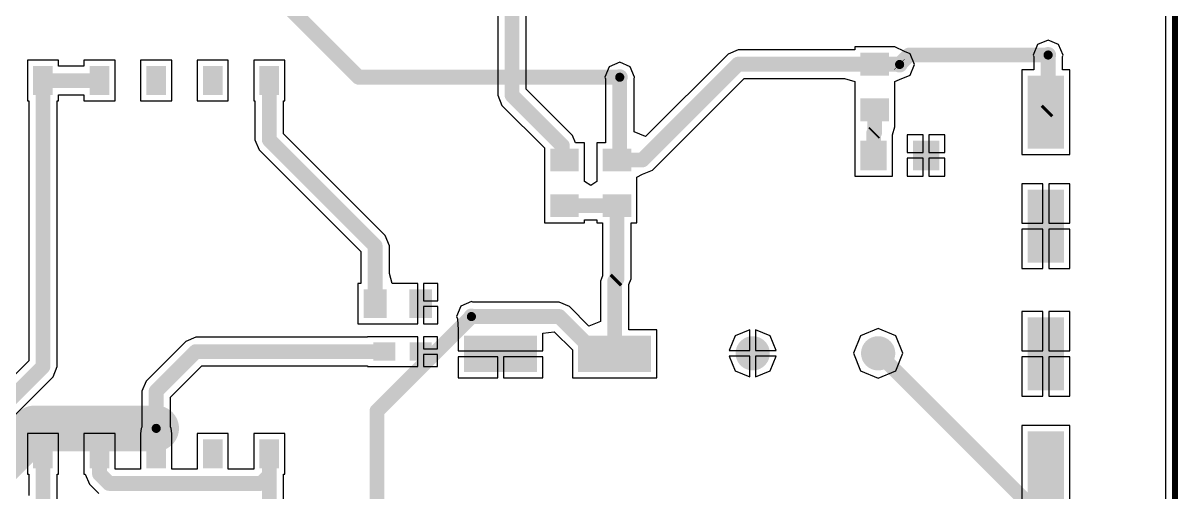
# Model space of a CAD drawing. Header units: millimetres. Extents: x -963 to 6509, y -1367 to 453.
# Drawn here: x -104.7 to -54.1, y 177.3 to 197.9 of the extents above; entities that cross this region are included whole.
import ezdxf

# ---------------------------------------------------------------- set-up
doc = ezdxf.new("R2010")
doc.units = ezdxf.units.MM
doc.header["$LTSCALE"] = 0.5
doc.layers.get('0').update_dxf_attribs({"lineweight": 60})
for name, color, linetype in [('BottomLayer', 5, 'Continuous'), ('MultiLayer', 9, 'Continuous'), ('TopLayer', 1, 'Continuous'), ('TopPaste', 8, 'Continuous'), ('ViaHoleLayer', 16, 'Continuous')]:
    doc.layers.add(name, color=color, linetype=linetype)

# ---------------------------------------------------------------- blocks, each defined once
blk = doc.blocks.new('C0603_5')
at = {"layer": 'TopLayer'}
for points in [[(-1.28248664, -0.40000174), (-0.31748984, -0.40000174), (-1.28248664, 0.39999666), (-0.31748984, 0.39999666)], [(0.31751016, -0.40000174), (1.28250696, -0.40000174), (0.31751016, 0.39999666), (1.28250696, 0.39999666)]]:
    blk.add_solid(points, dxfattribs=at)
at = {"layer": 'TopPaste'}
for points in [[(-1.28248664, -0.40000174), (-0.31748984, -0.40000174), (-1.28248664, 0.39999666), (-0.31748984, 0.39999666)], [(0.31751016, -0.40000174), (1.28250696, -0.40000174), (0.31751016, 0.39999666), (1.28250696, 0.39999666)]]:
    blk.add_solid(points, dxfattribs=at)
blk = doc.blocks.new('C0805_7')
at = {"layer": 'TopLayer'}
for points in [[(-1.49998938, -0.6249695399999999), (-0.49999138, -0.6249695399999999), (-1.49998938, 0.6250304999999999), (-0.49999138, 0.6250304999999999)], [(0.50000662, -0.6249695399999999), (1.50000462, -0.6249695399999999), (0.50000662, 0.6250304999999999), (1.50000462, 0.6250304999999999)]]:
    blk.add_solid(points, dxfattribs=at)
at = {"layer": 'TopPaste'}
for points in [[(-1.49998938, -0.6249695399999999), (-0.49999138, -0.6249695399999999), (-1.49998938, 0.6250304999999999), (-0.49999138, 0.6250304999999999)], [(0.50000662, -0.6249695399999999), (1.50000462, -0.6249695399999999), (0.50000662, 0.6250304999999999), (1.50000462, 0.6250304999999999)]]:
    blk.add_solid(points, dxfattribs=at)
blk = doc.blocks.new('C_P______220___63B___12')
at = {"layer": 'TopLayer'}
for points in [[(-0.8999778799999999, -0.80001364), (-0.8999778799999999, 0.7999831599999999), (-4.09997656, -0.80001364), (-4.09997656, 0.7999831599999999)], [(4.10001212, -0.80001364), (4.10001212, 0.7999831599999999), (0.9000134399999999, -0.80001364), (0.9000134399999999, 0.7999831599999999)]]:
    blk.add_solid(points, dxfattribs=at)
at = {"layer": 'TopPaste'}
for points in [[(-0.8999778799999999, -0.80001364), (-0.8999778799999999, 0.7999831599999999), (-4.09997656, -0.80001364), (-4.09997656, 0.7999831599999999)], [(4.10001212, -0.80001364), (4.10001212, 0.7999831599999999), (0.9000134399999999, -0.80001364), (0.9000134399999999, 0.7999831599999999)]]:
    blk.add_solid(points, dxfattribs=at)
blk = doc.blocks.new('C_P______100___63B______________17')
at = {"layer": 'BottomLayer', "const_width": 0.7499985}
for points in [[(-3.1249874, 0.07502906, 1), (-2.37498636, 0.07502906, 1)], [(2.3749762, 0.07502906, 1), (3.12497724, 0.07502906, 1)]]:
    blk.add_lwpolyline(points, format="xyb", close=True, dxfattribs=at)
at = {"layer": 'MultiLayer', "const_width": 0.7499985}
for points in [[(-3.1249874, 0.07502906, 1), (-2.37498636, 0.07502906, 1)], [(2.3749762, 0.07502906, 1), (3.12497724, 0.07502906, 1)]]:
    blk.add_lwpolyline(points, format="xyb", close=True, dxfattribs=at)
at = {"layer": 'TopLayer', "const_width": 0.7499985}
for points in [[(-3.1249874, 0.07502906, 1), (-2.37498636, 0.07502906, 1)], [(2.3749762, 0.07502906, 1), (3.12497724, 0.07502906, 1)]]:
    blk.add_lwpolyline(points, format="xyb", close=True, dxfattribs=at)
blk = doc.blocks.new('C_P______220___63B___21')
at = {"layer": 'TopLayer'}
for points in [[(-0.89999566, -0.7999755399999999), (-0.89999566, 0.80002126), (-4.099994339999999, -0.7999755399999999), (-4.099994339999999, 0.80002126)], [(4.099994339999999, -0.7999755399999999), (4.099994339999999, 0.80002126), (0.89999566, -0.7999755399999999), (0.89999566, 0.80002126)]]:
    blk.add_solid(points, dxfattribs=at)
at = {"layer": 'TopPaste'}
for points in [[(-0.89999566, -0.7999755399999999), (-0.89999566, 0.80002126), (-4.099994339999999, -0.7999755399999999), (-4.099994339999999, 0.80002126)], [(4.099994339999999, -0.7999755399999999), (4.099994339999999, 0.80002126), (0.89999566, -0.7999755399999999), (0.89999566, 0.80002126)]]:
    blk.add_solid(points, dxfattribs=at)
blk = doc.blocks.new('HL_SMD_25')
at = {"layer": 'TopLayer'}
for points in [[(-1.72501306, -0.6500114), (-0.57501282, -0.6500114), (-1.72501306, 0.649986), (-0.57501282, 0.649986)], [(0.57500774, -0.6500114), (1.72500798, -0.6500114), (0.57500774, 0.649986), (1.72500798, 0.649986)]]:
    blk.add_solid(points, dxfattribs=at)
at = {"layer": 'TopPaste'}
for points in [[(-1.72501306, -0.6500114), (-0.57501282, -0.6500114), (-1.72501306, 0.649986), (-0.57501282, 0.649986)], [(0.57500774, -0.6500114), (1.72500798, -0.6500114), (0.57500774, 0.649986), (1.72500798, 0.649986)]]:
    blk.add_solid(points, dxfattribs=at)
blk = doc.blocks.new('R0805_31')
at = {"layer": 'TopLayer'}
for points in [[(-1.49998684, -0.62500002), (-0.49998884, -0.62500002), (-1.49998684, 0.62500002), (-0.49998884, 0.62500002)], [(0.50000916, -0.62500002), (1.50000716, -0.62500002), (0.50000916, 0.62500002), (1.50000716, 0.62500002)]]:
    blk.add_solid(points, dxfattribs=at)
at = {"layer": 'TopPaste'}
for points in [[(-1.49998684, -0.62500002), (-0.49998884, -0.62500002), (-1.49998684, 0.62500002), (-0.49998884, 0.62500002)], [(0.50000916, -0.62500002), (1.50000716, -0.62500002), (0.50000916, 0.62500002), (1.50000716, 0.62500002)]]:
    blk.add_solid(points, dxfattribs=at)
blk = doc.blocks.new('R0805_33')
at = {"layer": 'TopLayer'}
for points in [[(-1.50000716, -0.62502034), (-0.50000916, -0.62502034), (-1.50000716, 0.6249796999999999), (-0.50000916, 0.6249796999999999)], [(0.49998884, -0.62502034), (1.49998684, -0.62502034), (0.49998884, 0.6249796999999999), (1.49998684, 0.6249796999999999)]]:
    blk.add_solid(points, dxfattribs=at)
at = {"layer": 'TopPaste'}
for points in [[(-1.50000716, -0.62502034), (-0.50000916, -0.62502034), (-1.50000716, 0.6249796999999999), (-0.50000916, 0.6249796999999999)], [(0.49998884, -0.62502034), (1.49998684, -0.62502034), (0.49998884, 0.6249796999999999), (1.49998684, 0.6249796999999999)]]:
    blk.add_solid(points, dxfattribs=at)
blk = doc.blocks.new('R0805_37')
at = {"layer": 'TopLayer'}
for points in [[(-1.50001732, -0.6250254199999999), (-0.5000193199999999, -0.6250254199999999), (-1.50001732, 0.6249746199999999), (-0.5000193199999999, 0.6249746199999999)], [(0.49997868, -0.6250254199999999), (1.49997668, -0.6250254199999999), (0.49997868, 0.6249746199999999), (1.49997668, 0.6249746199999999)]]:
    blk.add_solid(points, dxfattribs=at)
at = {"layer": 'TopPaste'}
for points in [[(-1.50001732, -0.6250254199999999), (-0.5000193199999999, -0.6250254199999999), (-1.50001732, 0.6249746199999999), (-0.5000193199999999, 0.6249746199999999)], [(0.49997868, -0.6250254199999999), (1.49997668, -0.6250254199999999), (0.49997868, 0.6249746199999999), (1.49997668, 0.6249746199999999)]]:
    blk.add_solid(points, dxfattribs=at)
blk = doc.blocks.new('C_P______220___63B___67')
at = {"layer": 'TopLayer'}
for points in [[(-0.8999575599999999, -0.80001364), (-0.8999575599999999, 0.7999831599999999), (-4.09995624, -0.80001364), (-4.09995624, 0.7999831599999999)], [(4.10003244, -0.80001364), (4.10003244, 0.7999831599999999), (0.9000337599999999, -0.80001364), (0.9000337599999999, 0.7999831599999999)]]:
    blk.add_solid(points, dxfattribs=at)
at = {"layer": 'TopPaste'}
for points in [[(-0.8999575599999999, -0.80001364), (-0.8999575599999999, 0.7999831599999999), (-4.09995624, -0.80001364), (-4.09995624, 0.7999831599999999)], [(4.10003244, -0.80001364), (4.10003244, 0.7999831599999999), (0.9000337599999999, -0.80001364), (0.9000337599999999, 0.7999831599999999)]]:
    blk.add_solid(points, dxfattribs=at)
blk = doc.blocks.new('T_________SMD_68')
at = {"layer": 'TopLayer'}
for points in [[(-7.544988719999999, 4.53002142), (-7.544988719999999, 5.3900197), (-8.814988719999999, 4.53002142), (-8.814988719999999, 5.3900197)], [(8.81499888, 4.53002142), (8.81499888, 5.3900197), (7.54499888, 4.53002142), (7.54499888, 5.3900197)], [(-7.544988719999999, 2.05001622), (-7.544988719999999, 2.9100145), (-8.814988719999999, 2.05001622), (-8.814988719999999, 2.9100145)], [(8.81499888, 2.05001622), (8.81499888, 2.9100145), (7.54499888, 2.05001622), (7.54499888, 2.9100145)], [(-7.544988719999999, -0.42998898), (-7.544988719999999, 0.4300093), (-8.814988719999999, -0.42998898), (-8.814988719999999, 0.4300093)], [(8.81499888, -0.42998898), (8.81499888, 0.4300093), (7.54499888, -0.42998898), (7.54499888, 0.4300093)], [(-7.544988719999999, -2.90999418), (-7.544988719999999, -2.0499959), (-8.814988719999999, -2.90999418), (-8.814988719999999, -2.0499959)], [(8.81499888, -2.90999418), (8.81499888, -2.0499959), (7.54499888, -2.90999418), (7.54499888, -2.0499959)], [(-7.544988719999999, -5.38999938), (-7.544988719999999, -4.5300011), (-8.814988719999999, -5.38999938), (-8.814988719999999, -4.5300011)], [(8.81499888, -5.38999938), (8.81499888, -4.5300011), (7.54499888, -5.38999938), (7.54499888, -4.5300011)]]:
    blk.add_solid(points, dxfattribs=at)
at = {"layer": 'TopPaste'}
for points in [[(-7.544988719999999, 4.53002142), (-7.544988719999999, 5.3900197), (-8.814988719999999, 4.53002142), (-8.814988719999999, 5.3900197)], [(8.81499888, 4.53002142), (8.81499888, 5.3900197), (7.54499888, 4.53002142), (7.54499888, 5.3900197)], [(-7.544988719999999, 2.05001622), (-7.544988719999999, 2.9100145), (-8.814988719999999, 2.05001622), (-8.814988719999999, 2.9100145)], [(8.81499888, 2.05001622), (8.81499888, 2.9100145), (7.54499888, 2.05001622), (7.54499888, 2.9100145)], [(-7.544988719999999, -0.42998898), (-7.544988719999999, 0.4300093), (-8.814988719999999, -0.42998898), (-8.814988719999999, 0.4300093)], [(8.81499888, -0.42998898), (8.81499888, 0.4300093), (7.54499888, -0.42998898), (7.54499888, 0.4300093)], [(-7.544988719999999, -2.90999418), (-7.544988719999999, -2.0499959), (-8.814988719999999, -2.90999418), (-8.814988719999999, -2.0499959)], [(8.81499888, -2.90999418), (8.81499888, -2.0499959), (7.54499888, -2.90999418), (7.54499888, -2.0499959)], [(-7.544988719999999, -5.38999938), (-7.544988719999999, -4.5300011), (-8.814988719999999, -5.38999938), (-8.814988719999999, -4.5300011)], [(8.81499888, -5.38999938), (8.81499888, -4.5300011), (7.54499888, -5.38999938), (7.54499888, -4.5300011)]]:
    blk.add_solid(points, dxfattribs=at)

msp = doc.modelspace()

# ---------------------------------------------------------------- linework, layer by layer
at = {"layer": 'BottomLayer'}
for points, const_width in [([(-94.16335740068172, 199.6935152362384), (-89.9901882006817, 195.5203460362384)], 0.6500012399999999), ([(-66.27258260068172, 196.0791460362384), (-65.85818414068171, 196.4935444962384)], 0.6500012399999999), ([(-65.85818414068171, 196.4935444962384), (-59.76338302068172, 196.4935444962384)], 0.6500012399999999), ([(-89.9901882006817, 195.5203460362384), (-78.5407826006817, 195.5203460362384)], 0.6500012399999999), ([(-89.18338260068171, 180.8899460362384), (-85.04318260068172, 185.0301460362384)], 0.6500012399999999), ([(-67.2133986006817, 183.4185160362384), (-60.2633998006817, 176.4685172362384)], 0.6500012399999999), ([(-115.2633914006817, 169.0593372362384), (-104.1947826006817, 180.1279460362384)], 2.00000108), ([(-104.1947826006817, 180.1279460362384), (-98.86078260068172, 180.1279460362384)], 2.00000108), ([(-89.18338260068171, 161.9923460362384), (-89.18338260068171, 180.8899460362384)], 0.6500012399999999)]:
    msp.add_lwpolyline(points, dxfattribs=dict(at, const_width=const_width))
for points, const_width in [([(-66.44758352068172, 196.0791460362384, 1), (-66.09758168068171, 196.0791460362384, 1)], 0.3499993), ([(-66.02068318068171, 196.4935444962384, 1), (-65.69568510068171, 196.4935444962384, 1)], 0.32500062), ([(-66.02068318068171, 196.4935444962384, 1), (-65.69568510068171, 196.4935444962384, 1)], 0.32500062), ([(-59.93838394068172, 196.4935444962384, 1), (-59.58838210068171, 196.4935444962384, 1)], 0.3499993), ([(-59.92588206068172, 196.4935444962384, 1), (-59.60088398068172, 196.4935444962384, 1)], 0.32500062), ([(-66.43508164068172, 196.0791460362384, 1), (-66.11008356068172, 196.0791460362384, 1)], 0.32500062), ([(-90.1526872406817, 195.5203460362384, 1), (-89.8276891606817, 195.5203460362384, 1)], 0.32500062), ([(-90.1526872406817, 195.5203460362384, 1), (-89.8276891606817, 195.5203460362384, 1)], 0.32500062), ([(-78.7157835206817, 195.5203460362384, 1), (-78.36578168068172, 195.5203460362384, 1)], 0.3499993), ([(-78.7032816406817, 195.5203460362384, 1), (-78.3782835606817, 195.5203460362384, 1)], 0.32500062), ([(-85.21818352068172, 185.0301460362384, 1), (-84.86818168068172, 185.0301460362384, 1)], 0.3499993), ([(-85.20568164068172, 185.0301460362384, 1), (-84.88068356068172, 185.0301460362384, 1)], 0.32500062), ([(-67.3758976406817, 183.4185160362384, 1), (-67.0508995606817, 183.4185160362384, 1)], 0.32500062), ([(-104.6947816006817, 180.1279460362384, 1), (-103.6947836006817, 180.1279460362384, 1)], 1.00000054), ([(-104.6947816006817, 180.1279460362384, 1), (-103.6947836006817, 180.1279460362384, 1)], 1.00000054), ([(-99.36078160068172, 180.1279460362384, 1), (-98.36078360068171, 180.1279460362384, 1)], 1.00000054), ([(-89.34588164068171, 180.8899460362384, 1), (-89.02088356068171, 180.8899460362384, 1)], 0.32500062), ([(-89.34588164068171, 180.8899460362384, 1), (-89.02088356068171, 180.8899460362384, 1)], 0.32500062), ([(-99.03578352068172, 180.1279460362384, 1), (-98.68578168068171, 180.1279460362384, 1)], 0.3499993)]:
    msp.add_lwpolyline(points, format="xyb", close=True, dxfattribs=dict(at, const_width=const_width))
at = {"layer": 'MultiLayer', "const_width": 0.254}
msp.add_lwpolyline([(-54.2009836806817, 137.3935483962384), (-54.2009836806817, 267.3935474762384)], dxfattribs=at)
at = {"layer": 'MultiLayer', "const_width": 0.3499993}
for points in [[(-66.44758352068172, 196.0791460362384, 1), (-66.09758168068171, 196.0791460362384, 1)], [(-59.93838394068172, 196.4935444962384, 1), (-59.58838210068171, 196.4935444962384, 1)], [(-78.7157835206817, 195.5203460362384, 1), (-78.36578168068172, 195.5203460362384, 1)], [(-85.21818352068172, 185.0301460362384, 1), (-84.86818168068172, 185.0301460362384, 1)], [(-99.03578352068172, 180.1279460362384, 1), (-98.68578168068171, 180.1279460362384, 1)]]:
    msp.add_lwpolyline(points, format="xyb", close=True, dxfattribs=at)
at = {"layer": 'TopLayer'}
for p, q in [((-54.61337554068172, 266.9811556162384), (-54.61337554068172, 137.8059402562384)), ((-82.63669770068171, 194.9907585762384), (-82.63669770068171, 227.6145084162384)), ((-83.89011150068171, 227.1638971762384), (-83.89011150068171, 194.7311680362384)), ((-60.22566302068171, 196.9558244962384), (-60.4171460006817, 196.4935444962384)), ((-59.76338302068172, 197.1473074762384), (-60.22566302068171, 196.9558244962384)), ((-59.30110302068172, 196.9558244962384), (-59.76338302068172, 197.1473074762384)), ((-59.1096200406817, 196.4935444962384), (-59.30110302068172, 196.9558244962384)), ((-73.7933397206817, 196.5366711562384), (-77.4140767006817, 192.9159341762384)), ((-73.35019100068172, 196.7202293362384), (-73.7933397206817, 196.5366711562384)), ((-68.24236022068172, 196.7202293362384), (-73.35019100068172, 196.7202293362384)), ((-66.4843678006817, 196.8475214362384), (-68.24236022068172, 196.8475214362384)), ((-68.24236022068172, 196.8475214362384), (-68.24236022068172, 196.7202293362384)), ((-66.4843652606817, 196.8475265162384), (-66.4843678006817, 196.8475214362384)), ((-66.4843601806817, 196.8475239762384), (-66.4843652606817, 196.8475265162384)), ((-66.0649172806817, 196.6468919162384), (-66.4843601806817, 196.8475239762384)), ((-65.8103026006817, 196.5414260362384), (-66.0649172806817, 196.6468919162384)), ((-65.6188196206817, 196.0791460362384), (-65.8103026006817, 196.5414260362384)), ((-60.4171460006817, 196.4935444962384), (-60.3900899206817, 196.4282258562384)), ((-60.3900899206817, 196.4282258562384), (-60.3900899206817, 195.8475005762384)), ((-59.1366761206817, 196.4282258562384), (-59.1096200406817, 196.4935444962384)), ((-59.1366761206817, 195.8475005762384), (-59.1366761206817, 196.4282258562384)), ((-103.1393846606817, 196.2625340362384), (-104.5073829406817, 196.2625340362384)), ((-104.5073829406817, 196.2625340362384), (-104.5073829406817, 194.4845340362384)), ((-103.1393846606817, 196.0002409362384), (-103.1393846606817, 196.2625340362384)), ((-102.0273777406817, 196.0002409362384), (-103.1393846606817, 196.0002409362384)), ((-100.6593794606817, 196.2625340362384), (-102.0273777406817, 196.2625340362384)), ((-102.0273777406817, 196.2625340362384), (-102.0273777406817, 196.0002409362384)), ((-100.6593794606817, 194.4845340362384), (-100.6593794606817, 196.2625340362384)), ((-98.1793742606817, 196.2625340362384), (-99.54737254068169, 196.2625340362384)), ((-99.54737254068169, 196.2625340362384), (-99.54737254068169, 194.4845340362384)), ((-98.1793742606817, 194.4845340362384), (-98.1793742606817, 196.2625340362384)), ((-95.6993690606817, 196.2625340362384), (-97.0673673406817, 196.2625340362384)), ((-97.0673673406817, 196.2625340362384), (-97.0673673406817, 194.4845340362384)), ((-95.6993690606817, 194.4845340362384), (-95.6993690606817, 196.2625340362384)), ((-93.21936386068171, 196.2625340362384), (-94.5873621406817, 196.2625340362384)), ((-94.5873621406817, 196.2625340362384), (-94.5873621406817, 194.4845340362384)), ((-93.21936386068171, 194.4845340362384), (-93.21936386068171, 196.2625340362384)), ((-79.00306260068172, 195.9826260362384), (-79.1945455806817, 195.5203460362384)), ((-78.5407826006817, 196.1741090162384), (-79.00306260068172, 195.9826260362384)), ((-78.0785026006817, 195.9826260362384), (-78.5407826006817, 196.1741090162384)), ((-77.88701962068171, 195.5203460362384), (-78.0785026006817, 195.9826260362384)), ((-65.8103026006817, 195.6168660362384), (-65.6188196206817, 196.0791460362384)), ((-79.1945455806817, 195.5203460362384), (-79.16748950068171, 195.4550273962384)), ((-79.16748950068171, 195.4550273962384), (-79.16748950068171, 192.6475298362384)), ((-77.9140757006817, 195.4550273962384), (-77.88701962068171, 195.5203460362384)), ((-77.9140757006817, 193.1230432362384), (-77.9140757006817, 195.4550273962384)), ((-77.10703388068171, 191.4503821162384), (-73.09060046068171, 195.4668155362384)), ((-73.09060046068171, 195.4668155362384), (-68.69297146068172, 195.4668155362384)), ((-68.69297146068172, 195.4668155362384), (-68.24236276068171, 195.3395208962384)), ((-66.48435764068171, 195.3395234362384), (-66.27258006068172, 195.4253830562384)), ((-66.27258006068172, 195.4253830562384), (-65.8103026006817, 195.6168660362384)), ((-60.3900899206817, 195.8475005762384), (-60.91739900068171, 195.8475005762384)), ((-60.91739900068171, 195.8475005762384), (-60.91739900068171, 192.1395018962384)), ((-58.80940220068172, 195.8475005762384), (-59.1366761206817, 195.8475005762384)), ((-58.80940220068172, 192.1395018962384), (-58.80940220068172, 195.8475005762384)), ((-80.61223388068171, 192.9662947562384), (-82.63669770068171, 194.9907585762384)), ((-68.24236276068171, 195.3395208962384), (-68.24236276068171, 194.8475254362384)), ((-66.48435764068171, 194.8475254362384), (-66.48435764068171, 195.3395234362384)), ((-104.5073829406817, 194.4845340362384), (-104.4500907006817, 194.4845340362384)), ((-104.4500907006817, 194.4845340362384), (-104.4500907006817, 183.0957353762384)), ((-103.1966769006817, 182.8361448362384), (-103.1966769006817, 194.4845340362384)), ((-103.1966769006817, 194.4845340362384), (-103.1393846606817, 194.4845340362384)), ((-103.1393846606817, 194.4845340362384), (-103.1393846606817, 194.7468271362384)), ((-103.1393846606817, 194.7468271362384), (-102.0273777406817, 194.7468271362384)), ((-102.0273777406817, 194.7468271362384), (-102.0273777406817, 194.4845340362384)), ((-102.0273777406817, 194.4845340362384), (-100.6593794606817, 194.4845340362384)), ((-99.54737254068169, 194.4845340362384), (-98.1793742606817, 194.4845340362384)), ((-97.0673673406817, 194.4845340362384), (-95.6993690606817, 194.4845340362384)), ((-94.5873621406817, 194.4845340362384), (-94.5300699006817, 194.4845340362384)), ((-94.5300699006817, 194.4845340362384), (-94.5300699006817, 192.7771460362384)), ((-93.27665610068172, 193.0367365762384), (-93.27665610068172, 194.4845340362384)), ((-93.27665610068172, 194.4845340362384), (-93.21936386068171, 194.4845340362384)), ((-83.89011150068171, 194.7311680362384), (-83.7065533206817, 194.2880193162384)), ((-68.24236276068171, 194.8475254362384), (-68.24236022068172, 194.8395218962384)), ((-68.24236022068172, 194.8395218962384), (-68.24236022068172, 193.3395325162384)), ((-66.4843601806817, 194.8395218962384), (-66.48435764068171, 194.8475254362384)), ((-66.4843601806817, 193.4560880362384), (-66.4843601806817, 194.8395218962384)), ((-83.7065533206817, 194.2880193162384), (-81.8423838206817, 192.4238498162384)), ((-66.48435510068171, 193.3395299762384), (-66.4843601806817, 193.4560880362384)), ((-88.82024388068172, 188.5803243562384), (-93.27665610068172, 193.0367365762384)), ((-80.48019706068172, 192.6475298362384), (-80.61223388068171, 192.9662947562384)), ((-77.4140767006817, 192.9159341762384), (-77.9140757006817, 193.1230432362384)), ((-68.24236530068171, 193.3395325162384), (-68.2424034006817, 192.9975240562384)), ((-68.2424034006817, 192.9975240562384), (-68.2424008606817, 192.9975240562384)), ((-68.2424008606817, 192.9975240562384), (-68.2423983206817, 192.8395436762384)), ((-68.24236022068172, 193.3395325162384), (-68.24236530068171, 193.3395325162384)), ((-66.5843980806817, 192.9975215162384), (-66.5843955406817, 192.9975240562384)), ((-66.5843980806817, 191.1895317362384), (-66.5843980806817, 192.9975215162384)), ((-66.5843955406817, 192.9975240562384), (-66.48435256068171, 193.3395299762384)), ((-66.48435256068171, 193.3395299762384), (-66.48435510068171, 193.3395299762384)), ((-65.2403774006817, 192.9975291362384), (-65.9423775206817, 192.9975291362384)), ((-65.9423775206817, 192.9975291362384), (-65.9423775206817, 192.2205304362384)), ((-65.2403774006817, 192.2205304362384), (-65.2403774006817, 192.9975291362384)), ((-64.2843772806817, 192.9975291362384), (-64.9863774006817, 192.9975291362384)), ((-64.9863774006817, 192.9975291362384), (-64.9863774006817, 192.2205304362384)), ((-64.2843772806817, 192.2205304362384), (-64.2843772806817, 192.9975291362384)), ((-94.5300699006817, 192.7771460362384), (-94.34651172068172, 192.3339973162384)), ((-81.8423838206817, 192.4238498162384), (-81.8423838206817, 191.1475353762384)), ((-80.08438378068172, 192.6475298362384), (-80.48019706068172, 192.6475298362384)), ((-80.08438378068172, 191.1475353762384), (-80.08438378068172, 192.6475298362384)), ((-79.16748950068171, 192.6475298362384), (-79.5423630206817, 192.6475298362384)), ((-79.5423630206817, 192.6475298362384), (-79.5423630206817, 191.1475353762384)), ((-68.2423983206817, 192.8395436762384), (-68.2423983206817, 191.1895317362384)), ((-94.34651172068172, 192.3339973162384), (-89.89009950068171, 187.8775850962384)), ((-65.9423775206817, 192.2205304362384), (-65.2403774006817, 192.2205304362384)), ((-65.2403774006817, 191.9665304362384), (-65.9423775206817, 191.9665304362384)), ((-65.9423775206817, 191.9665304362384), (-65.9423775206817, 191.1895317362384)), ((-65.2403774006817, 191.1895317362384), (-65.2403774006817, 191.9665304362384)), ((-64.9863774006817, 192.2205304362384), (-64.2843772806817, 192.2205304362384)), ((-64.2843772806817, 191.9665304362384), (-64.9863774006817, 191.9665304362384)), ((-64.9863774006817, 191.9665304362384), (-64.9863774006817, 191.1895317362384)), ((-64.2843772806817, 191.1895317362384), (-64.2843772806817, 191.9665304362384)), ((-60.91739900068171, 192.1395018962384), (-58.80940220068172, 192.1395018962384)), ((-77.5501800606817, 191.2668239362384), (-77.10703388068171, 191.4503821162384)), ((-81.8423838206817, 191.1475353762384), (-81.8423863606817, 191.1395318362384)), ((-81.8423863606817, 191.1395318362384), (-81.8423863606817, 190.6475338362384)), ((-80.0843812406817, 191.1395318362384), (-80.08438378068172, 191.1475353762384)), ((-80.0843812406817, 190.9455647362384), (-80.0843812406817, 191.1395318362384)), ((-79.81337340068171, 190.7748411762384), (-80.0843812406817, 190.9455647362384)), ((-79.5423655606817, 190.9455647362384), (-79.81337340068171, 190.7748411762384)), ((-79.5423630206817, 191.1475353762384), (-79.5423655606817, 191.1395318362384)), ((-79.5423655606817, 191.1395318362384), (-79.5423655606817, 190.9455647362384)), ((-77.7843604406817, 191.1395292962384), (-77.5501800606817, 191.2668239362384)), ((-77.7843604406817, 190.6475338362384), (-77.7843604406817, 191.1395292962384)), ((-68.2423983206817, 191.1895317362384), (-66.5843980806817, 191.1895317362384)), ((-65.9423775206817, 191.1895317362384), (-65.2403774006817, 191.1895317362384)), ((-64.9863774006817, 191.1895317362384), (-64.2843772806817, 191.1895317362384)), ((-59.99040060068171, 190.8475105762384), (-60.91739900068171, 190.8475105762384)), ((-60.91739900068171, 190.8475105762384), (-60.91739900068171, 189.1205112362384)), ((-59.99040060068171, 189.1205112362384), (-59.99040060068171, 190.8475105762384)), ((-58.80940220068172, 190.8475105762384), (-59.73640060068172, 190.8475105762384)), ((-59.73640060068172, 190.8475105762384), (-59.73640060068172, 189.1205112362384)), ((-58.80940220068172, 189.1205112362384), (-58.80940220068172, 190.8475105762384)), ((-81.8423863606817, 190.6475338362384), (-81.8423838206817, 190.6395302962384)), ((-81.8423838206817, 190.6395302962384), (-81.8423838206817, 189.1395358362384)), ((-77.78436298068172, 190.6395302962384), (-77.7843604406817, 190.6475338362384)), ((-77.78436298068172, 189.1395358362384), (-77.78436298068172, 190.6395302962384)), ((-81.8423838206817, 189.1395358362384), (-80.08438378068172, 189.1395358362384)), ((-80.08438378068172, 189.1395358362384), (-80.08438378068172, 189.2668279362384)), ((-80.08438378068172, 189.2668279362384), (-79.5423630206817, 189.2668279362384)), ((-79.5423630206817, 189.2668279362384), (-79.5423630206817, 189.1395358362384)), ((-79.5423630206817, 189.1395358362384), (-79.29006990068171, 189.1395358362384)), ((-79.29006990068171, 189.1395358362384), (-79.29006990068171, 186.8210289162384)), ((-78.03665610068171, 186.6795712362384), (-78.03665610068171, 189.1395358362384)), ((-78.03665610068171, 189.1395358362384), (-77.78436298068172, 189.1395358362384)), ((-60.91739900068171, 189.1205112362384), (-59.99040060068171, 189.1205112362384)), ((-59.99040060068171, 188.8665112362384), (-60.91739900068171, 188.8665112362384)), ((-60.91739900068171, 188.8665112362384), (-60.91739900068171, 187.1395118962384)), ((-59.99040060068171, 187.1395118962384), (-59.99040060068171, 188.8665112362384)), ((-59.73640060068172, 189.1205112362384), (-58.80940220068172, 189.1205112362384)), ((-58.80940220068172, 188.8665112362384), (-59.73640060068172, 188.8665112362384)), ((-59.73640060068172, 188.8665112362384), (-59.73640060068172, 187.1395118962384)), ((-58.80940220068172, 187.1395118962384), (-58.80940220068172, 188.8665112362384)), ((-88.63668570068171, 188.1371756362384), (-88.82024388068172, 188.5803243562384)), ((-89.89009950068171, 187.8775850962384), (-89.89009950068171, 186.4725180562384)), ((-88.63668570068171, 186.9231292962384), (-88.63668570068171, 188.1371756362384)), ((-88.50939106068171, 186.4725205962384), (-88.63668570068171, 186.9231292962384)), ((-79.29006990068171, 186.8210289162384), (-79.39009510068172, 186.5795460362384)), ((-60.91739900068171, 187.1395118962384), (-59.99040060068171, 187.1395118962384)), ((-59.73640060068172, 187.1395118962384), (-58.80940220068172, 187.1395118962384)), ((-89.89009950068171, 186.4725180562384), (-90.01739160068172, 186.4725180562384)), ((-90.01739160068172, 186.4725180562384), (-90.01739160068172, 184.7145180162384)), ((-88.01739560068171, 186.4725205962384), (-88.50939106068171, 186.4725205962384)), ((-88.0093920606817, 186.4725180562384), (-88.01739560068171, 186.4725205962384)), ((-87.39041184068171, 186.4725180562384), (-88.0093920606817, 186.4725180562384)), ((-87.39041184068171, 185.5935078762384), (-87.39041184068171, 186.4725180562384)), ((-86.5093976006817, 186.4725180562384), (-87.13641184068172, 186.4725180562384)), ((-87.13641184068172, 186.4725180562384), (-87.13641184068172, 185.7205078762384)), ((-86.5093976006817, 185.7205078762384), (-86.5093976006817, 186.4725180562384)), ((-79.39009510068172, 186.5795460362384), (-79.39009510068172, 184.8202404362384)), ((-78.13668130068172, 186.4380883562384), (-78.03665610068171, 186.6795712362384)), ((-78.13668130068172, 184.4475208362384), (-78.13668130068172, 186.4380883562384)), ((-87.39041184068171, 184.7145180162384), (-87.39041184068171, 185.5935078762384)), ((-87.13641184068172, 185.7205078762384), (-86.5093976006817, 185.7205078762384)), ((-86.5093976006817, 185.4665078762384), (-87.13641184068172, 185.4665078762384)), ((-87.13641184068172, 185.4665078762384), (-87.13641184068172, 184.7145180162384)), ((-86.5093976006817, 184.7145180162384), (-86.5093976006817, 185.4665078762384)), ((-85.50546260068171, 185.4924260362384), (-85.6969455806817, 185.0301460362384)), ((-85.04318260068172, 185.6839090162384), (-85.50546260068171, 185.4924260362384)), ((-84.9778639606817, 185.6568529362384), (-85.04318260068172, 185.6839090162384)), ((-81.19340620068172, 185.6568529362384), (-84.9778639606817, 185.6568529362384)), ((-80.75025748068171, 185.4732947562384), (-81.19340620068172, 185.6568529362384)), ((-79.8900941006817, 184.6131313762384), (-80.75025748068171, 185.4732947562384)), ((-85.6969455806817, 185.0301460362384), (-85.65607952068171, 184.9314898962384)), ((-85.65607952068171, 184.9314898962384), (-85.6173800806817, 184.4475182962384)), ((-79.39009510068172, 184.8202404362384), (-79.8900941006817, 184.6131313762384)), ((-59.99040060068171, 185.2475217762384), (-60.91739900068171, 185.2475217762384)), ((-60.91739900068171, 185.2475217762384), (-60.91739900068171, 183.5205224362384)), ((-59.99040060068171, 183.5205224362384), (-59.99040060068171, 185.2475217762384)), ((-58.80940220068172, 185.2475217762384), (-59.73640060068172, 185.2475217762384)), ((-59.73640060068172, 185.2475217762384), (-59.73640060068172, 183.5205224362384)), ((-58.80940220068172, 183.5205224362384), (-58.80940220068172, 185.2475217762384)), ((-90.01739160068172, 184.7145180162384), (-88.51739714068171, 184.7145180162384)), ((-88.51739714068171, 184.7145180162384), (-88.5093936006817, 184.7145154762384)), ((-88.5093936006817, 184.7145154762384), (-88.01739560068171, 184.7145154762384)), ((-88.01739560068171, 184.7145154762384), (-88.0093920606817, 184.7145180162384)), ((-88.0093920606817, 184.7145180162384), (-87.39041184068171, 184.7145180162384)), ((-87.13641184068172, 184.7145180162384), (-86.5093976006817, 184.7145180162384)), ((-85.6173800806817, 184.4475182962384), (-85.6173775406817, 184.4475182962384)), ((-85.6173775406817, 184.4475182962384), (-85.6173775406817, 183.5205198962384)), ((-81.9093788606817, 184.2981358162384), (-81.4093798606817, 184.3598222562384)), ((-81.9093788606817, 183.5205198962384), (-81.9093788606817, 184.2981358162384)), ((-81.4093798606817, 184.3598222562384), (-80.6173875406817, 183.5678299362384)), ((-76.9093888606817, 184.4475208362384), (-78.13668130068172, 184.4475208362384)), ((-76.9093888606817, 182.3395240362384), (-76.9093888606817, 184.4475208362384)), ((-72.84037744068172, 184.4526262362384), (-73.48179094068172, 184.1869447762384)), ((-72.84037744068172, 183.5455261962384), (-72.84037744068172, 184.4526262362384)), ((-71.94493346068171, 184.1869447762384), (-72.5863774406817, 184.4526389362384)), ((-72.5863774406817, 184.4526389362384), (-72.5863774406817, 183.5455261962384)), ((-67.2133986006817, 184.5052372562384), (-67.98182734068172, 184.1869447762384)), ((-66.44496986068171, 184.1869447762384), (-67.2133986006817, 184.5052372562384)), ((-97.5665205206817, 183.9366963562384), (-99.3065221206817, 182.1966947562384)), ((-97.1233718006817, 184.1202545362384), (-97.5665205206817, 183.9366963562384)), ((-89.59989180068172, 184.1202545362384), (-97.1233718006817, 184.1202545362384)), ((-88.4998965406817, 184.1475468362384), (-89.59989180068172, 184.1475468362384)), ((-89.59989180068172, 184.1475468362384), (-89.59989180068172, 184.1202545362384)), ((-87.9998950006817, 184.1475493762384), (-88.4998965406817, 184.1475468362384)), ((-87.62689346068171, 184.1475468362384), (-87.9998950006817, 184.1475493762384)), ((-87.39041184068171, 184.1475468362384), (-87.62689346068171, 184.1475468362384)), ((-87.39041184068171, 183.4935374762384), (-87.39041184068171, 184.1475468362384)), ((-86.5268982006817, 184.1475468362384), (-87.13641184068172, 184.1475468362384)), ((-87.13641184068172, 184.1475468362384), (-87.13641184068172, 183.6205374762384)), ((-86.5268982006817, 183.6205374762384), (-86.5268982006817, 184.1475468362384)), ((-73.48179094068172, 184.1869447762384), (-73.74747494068171, 183.5455261962384)), ((-71.67924946068172, 183.5455261962384), (-71.94493346068171, 184.1869447762384)), ((-67.98182734068172, 184.1869447762384), (-68.30011982068172, 183.4185160362384)), ((-66.12667738068171, 183.4185160362384), (-66.44496986068171, 184.1869447762384)), ((-87.39041184068171, 182.8395484362384), (-87.39041184068171, 183.4935374762384)), ((-87.13641184068172, 183.6205374762384), (-86.5268982006817, 183.6205374762384)), ((-86.5268982006817, 183.3665374762384), (-87.13641184068172, 183.3665374762384)), ((-87.13641184068172, 183.3665374762384), (-87.13641184068172, 182.8395484362384)), ((-86.5268982006817, 182.8395484362384), (-86.5268982006817, 183.3665374762384)), ((-85.6173775406817, 183.5205198962384), (-83.76339090068171, 183.5205198962384)), ((-83.8903909006817, 183.2665198962384), (-85.6173775406817, 183.2665198962384)), ((-85.6173775406817, 183.2665198962384), (-85.6173775406817, 182.3395240362384)), ((-83.8903909006817, 182.3395240362384), (-83.8903909006817, 183.2665198962384)), ((-83.76339090068171, 183.5205198962384), (-81.9093788606817, 183.5205198962384)), ((-81.9093788606817, 183.2665198962384), (-83.6363909006817, 183.2665198962384)), ((-83.6363909006817, 183.2665198962384), (-83.6363909006817, 182.3395240362384)), ((-81.9093788606817, 182.3395240362384), (-81.9093788606817, 183.2665198962384)), ((-80.6173875406817, 183.5678299362384), (-80.6173875406817, 182.3395240362384)), ((-72.84037744068172, 183.2915261962384), (-73.7474825606817, 183.2915261962384)), ((-73.7474825606817, 183.2915261962384), (-73.48179094068172, 182.6500872962384)), ((-73.74747494068171, 183.5455261962384), (-72.84037744068172, 183.5455261962384)), ((-72.84037744068172, 182.3844058362384), (-72.84037744068172, 183.2915261962384)), ((-72.5863774406817, 183.5455261962384), (-71.67924946068172, 183.5455261962384)), ((-71.6792418406817, 183.2915261962384), (-72.5863774406817, 183.2915261962384)), ((-72.5863774406817, 183.2915261962384), (-72.5863774406817, 182.3843931362384)), ((-71.94493346068171, 182.6500872962384), (-71.6792418406817, 183.2915261962384)), ((-68.30011982068172, 183.4185160362384), (-67.98182734068172, 182.6500872962384)), ((-66.44496986068171, 182.6500872962384), (-66.12667738068171, 183.4185160362384)), ((-60.91739900068171, 183.5205224362384), (-59.99040060068171, 183.5205224362384)), ((-59.99040060068171, 183.2665224362384), (-60.91739900068171, 183.2665224362384)), ((-60.91739900068171, 183.2665224362384), (-60.91739900068171, 181.5395230962384)), ((-59.99040060068171, 181.5395230962384), (-59.99040060068171, 183.2665224362384)), ((-59.73640060068172, 183.5205224362384), (-58.80940220068172, 183.5205224362384)), ((-58.80940220068172, 183.2665224362384), (-59.73640060068172, 183.2665224362384)), ((-59.73640060068172, 183.2665224362384), (-59.73640060068172, 181.5395230962384)), ((-58.80940220068172, 181.5395230962384), (-58.80940220068172, 183.2665224362384)), ((-104.4500907006817, 183.0957353762384), (-107.1017313206817, 180.4440947562384)), ((-103.3802350806817, 182.3929961162384), (-103.1966769006817, 182.8361448362384)), ((-98.23666650068171, 181.4939554962384), (-96.86378126068172, 182.8668407362384)), ((-96.86378126068172, 182.8668407362384), (-89.59989180068172, 182.8668407362384)), ((-89.59989180068172, 182.8668407362384), (-89.59989180068172, 182.8395484362384)), ((-89.59989180068172, 182.8395484362384), (-88.4998965406817, 182.8395484362384)), ((-88.4998965406817, 182.8395484362384), (-88.12689500068171, 182.8395458962384)), ((-88.12689500068171, 182.8395458962384), (-87.62689346068171, 182.8395484362384)), ((-87.62689346068171, 182.8395484362384), (-87.39041184068171, 182.8395484362384)), ((-87.13641184068172, 182.8395484362384), (-86.5268982006817, 182.8395484362384)), ((-106.0318757006817, 179.7413554962384), (-103.3802350806817, 182.3929961162384)), ((-85.6173775406817, 182.3395240362384), (-83.8903909006817, 182.3395240362384)), ((-83.6363909006817, 182.3395240362384), (-81.9093788606817, 182.3395240362384)), ((-80.6173875406817, 182.3395240362384), (-76.9093888606817, 182.3395240362384)), ((-73.48179094068172, 182.6500872962384), (-72.84037744068172, 182.3844058362384)), ((-72.5863774406817, 182.3843931362384), (-71.94493346068171, 182.6500872962384)), ((-67.98182734068172, 182.6500872962384), (-67.2133986006817, 182.3317948162384)), ((-67.2133986006817, 182.3317948162384), (-66.44496986068171, 182.6500872962384)), ((-99.3065221206817, 182.1966947562384), (-99.49008030068171, 181.7535460362384)), ((-99.49008030068171, 181.7535460362384), (-99.49008030068171, 180.1870111962384)), ((-98.23666650068171, 180.1995206962384), (-98.23666650068171, 181.4939554962384)), ((-60.91739900068171, 181.5395230962384), (-59.99040060068171, 181.5395230962384)), ((-59.73640060068172, 181.5395230962384), (-58.80940220068172, 181.5395230962384)), ((-58.80940220068172, 180.2475317762384), (-60.91739900068171, 180.2475317762384)), ((-60.91739900068171, 180.2475317762384), (-60.91739900068171, 176.5395330962384)), ((-58.80940220068172, 176.5395330962384), (-58.80940220068172, 180.2475317762384)), ((-103.1393846606817, 179.9025464362384), (-104.5073829406817, 179.9025464362384)), ((-104.5073829406817, 179.9025464362384), (-104.5073829406817, 178.1245464362384)), ((-103.1393846606817, 178.1245464362384), (-103.1393846606817, 179.9025464362384)), ((-100.6593794606817, 179.9025464362384), (-102.0273777406817, 179.9025464362384)), ((-102.0273777406817, 179.9025464362384), (-102.0273777406817, 178.1245464362384)), ((-100.6593794606817, 178.3416529362384), (-100.6593794606817, 179.9025464362384)), ((-99.51455066068169, 180.1279485762384), (-99.54738016068171, 179.9025413562384)), ((-99.54738016068171, 179.9025413562384), (-99.54737254068169, 179.9025413562384)), ((-99.54737254068169, 179.9025413562384), (-99.54737254068169, 178.3416529362384)), ((-99.49008030068171, 180.1870111962384), (-99.51455066068169, 180.1279485762384)), ((-98.20701454068171, 180.1279485762384), (-98.23666650068171, 180.1995206962384)), ((-98.1793666406817, 179.9025413562384), (-98.20701454068171, 180.1279485762384)), ((-98.1793742606817, 178.3416529362384), (-98.1793742606817, 179.9025413562384)), ((-98.1793742606817, 179.9025413562384), (-98.1793666406817, 179.9025413562384)), ((-95.6993690606817, 179.9025464362384), (-97.0673673406817, 179.9025464362384)), ((-97.0673673406817, 179.9025464362384), (-97.0673673406817, 178.3416529362384)), ((-95.6993690606817, 178.3416529362384), (-95.6993690606817, 179.9025464362384)), ((-93.21936386068171, 179.9025464362384), (-94.5873621406817, 179.9025464362384)), ((-94.5873621406817, 179.9025464362384), (-94.5873621406817, 178.3416529362384)), ((-93.21936386068171, 178.1245464362384), (-93.21936386068171, 179.9025464362384)), ((-99.54737254068169, 178.3416529362384), (-100.6593794606817, 178.3416529362384)), ((-97.0673673406817, 178.3416529362384), (-98.1793742606817, 178.3416529362384)), ((-94.5873621406817, 178.3416529362384), (-95.6993690606817, 178.3416529362384)), ((-104.5073829406817, 178.1245464362384), (-104.4500907006817, 178.1245464362384)), ((-104.4500907006817, 178.1245464362384), (-104.4500907006817, 177.1796461162384)), ((-103.1966769006817, 176.9724532362384), (-103.1966769006817, 178.1245464362384)), ((-103.1966769006817, 178.1245464362384), (-103.1393846606817, 178.1245464362384)), ((-102.0273777406817, 178.1245464362384), (-101.9688866206817, 178.1245464362384)), ((-101.9688866206817, 178.1245464362384), (-101.7865273206817, 177.6842933162384)), ((-101.7865273206817, 177.6842933162384), (-101.3740313206817, 177.2717973162384)), ((-93.27665610068172, 178.0749656362384), (-93.27665610068172, 178.1245464362384)), ((-93.27665610068172, 178.1245464362384), (-93.21936386068171, 178.1245464362384)), ((-93.27665610068172, 169.7601613362384), (-93.27665610068172, 178.0749656362384))]:
    msp.add_line(p, q, dxfattribs=at)
at = {"layer": 'TopLayer', "const_width": 0.6500012399999999}
for points in [[(-83.2634046006817, 194.7311680362384), (-83.2634046006817, 228.4935084362384)], [(-77.5501826006817, 191.8935308362384), (-73.35019100068172, 196.0935224362384)], [(-73.35019100068172, 196.0935224362384), (-67.36336020068171, 196.0935224362384)], [(-67.36336020068171, 196.0935224362384), (-66.28695900068172, 196.0935224362384)], [(-66.28695900068172, 196.0935224362384), (-66.27258260068172, 196.0791460362384)], [(-59.76338302068172, 194.0935188162384), (-59.76338302068172, 196.4935444962384)], [(-103.8233838006817, 195.3735340362384), (-101.3433786006817, 195.3735340362384)], [(-103.8233838006817, 182.8361448362384), (-103.8233838006817, 195.3735340362384)], [(-93.90336300068171, 192.7771460362384), (-93.90336300068171, 195.3735340362384)], [(-78.5407826006817, 191.8935308362384), (-78.5407826006817, 195.5203460362384)], [(-83.2634046006817, 194.7311680362384), (-81.0553826006817, 192.5231460362384)], [(-67.36336020068171, 193.1065840362384), (-67.36336020068171, 194.0935264362384)], [(-59.8634006006817, 193.9935012362384), (-59.76338302068172, 194.0935188162384)], [(-67.41339820068171, 193.0565460362384), (-67.36336020068171, 193.1065840362384)], [(-67.41339820068171, 192.0935304362384), (-67.41339820068171, 193.0565460362384)], [(-93.90336300068171, 192.7771460362384), (-89.2633926006817, 188.1371756362384)], [(-81.0553826006817, 191.8935308362384), (-81.0553826006817, 192.5231460362384)], [(-81.0553826006817, 191.8935308362384), (-80.9633838006817, 191.8935308362384)], [(-78.6633630006817, 191.8935308362384), (-78.5407826006817, 191.8935308362384)], [(-78.5407826006817, 191.8935308362384), (-77.5501826006817, 191.8935308362384)], [(-80.9633838006817, 189.8935348362384), (-78.6633630006817, 189.8935348362384)], [(-78.6633630006817, 186.6795712362384), (-78.6633630006817, 189.8935348362384)], [(-89.2633926006817, 185.5935180362384), (-89.2633926006817, 188.1371756362384)], [(-78.7633882006817, 186.5795460362384), (-78.6633630006817, 186.6795712362384)], [(-78.7633882006817, 183.3935224362384), (-78.7633882006817, 186.5795460362384)], [(-85.04318260068172, 185.0301460362384), (-81.19340620068172, 185.0301460362384)], [(-81.19340620068172, 185.0301460362384), (-79.55678260068171, 183.3935224362384)], [(-98.8633734006817, 181.7535460362384), (-97.1233718006817, 183.4935476362384)], [(-97.1233718006817, 183.4935476362384), (-88.8633934006817, 183.4935476362384)], [(-79.55678260068171, 183.3935224362384), (-78.7633882006817, 183.3935224362384)], [(-106.6585826006817, 180.0009460362384), (-103.8233838006817, 182.8361448362384)], [(-98.8633734006817, 180.1253552362384), (-98.8633734006817, 181.7535460362384)], [(-98.8633734006817, 180.1253552362384), (-98.86078260068172, 180.1279460362384)], [(-98.8633734006817, 179.0135464362384), (-98.8633734006817, 180.1253552362384)], [(-103.8233838006817, 176.9724532362384), (-103.8233838006817, 179.0135464362384)], [(-101.3433786006817, 178.1274420362384), (-101.3433786006817, 179.0135464362384)], [(-93.90336300068171, 178.0749656362384), (-93.90336300068171, 179.0135464362384)], [(-59.8634006006817, 174.9125640362384), (-59.8634006006817, 178.3935324362384)], [(-101.3433786006817, 178.1274420362384), (-100.9308826006817, 177.7149460362384)], [(-94.2633826006817, 177.7149460362384), (-93.90336300068171, 178.0749656362384)], [(-93.90336300068171, 169.1335052362384), (-93.90336300068171, 178.0749656362384)], [(-100.9308826006817, 177.7149460362384), (-94.2633826006817, 177.7149460362384)]]:
    msp.add_lwpolyline(points, dxfattribs=at)
at = {"layer": 'TopLayer'}
for points, const_width in [([(-73.51269004068172, 196.0935224362384, 1), (-73.18769196068172, 196.0935224362384, 1)], 0.32500062), ([(-73.51269004068172, 196.0935224362384, 1), (-73.18769196068172, 196.0935224362384, 1)], 0.32500062), ([(-67.52585924068171, 196.0935224362384, 1), (-67.20086116068171, 196.0935224362384, 1)], 0.32500062), ([(-67.52585924068171, 196.0935224362384, 1), (-67.20086116068171, 196.0935224362384, 1)], 0.32500062), ([(-66.44758352068172, 196.0791460362384, 1), (-66.09758168068171, 196.0791460362384, 1)], 0.3499993), ([(-66.44945804068172, 196.0935224362384, 1), (-66.12445996068172, 196.0935224362384, 1)], 0.32500062), ([(-66.44945804068172, 196.0935224362384, 1), (-66.12445996068172, 196.0935224362384, 1)], 0.32500062), ([(-59.93838394068172, 196.4935444962384, 1), (-59.58838210068171, 196.4935444962384, 1)], 0.3499993), ([(-59.92588206068172, 196.4935444962384, 1), (-59.60088398068172, 196.4935444962384, 1)], 0.32500062), ([(-66.43508164068172, 196.0791460362384, 1), (-66.11008356068172, 196.0791460362384, 1)], 0.32500062), ([(-103.9858828406817, 195.3735340362384, 1), (-103.6608847606817, 195.3735340362384, 1)], 0.32500062), ([(-103.9858828406817, 195.3735340362384, 1), (-103.6608847606817, 195.3735340362384, 1)], 0.32500062), ([(-101.5058776406817, 195.3735340362384, 1), (-101.1808795606817, 195.3735340362384, 1)], 0.32500062), ([(-94.06586204068171, 195.3735340362384, 1), (-93.74086396068171, 195.3735340362384, 1)], 0.32500062), ([(-78.7157835206817, 195.5203460362384, 1), (-78.36578168068172, 195.5203460362384, 1)], 0.3499993), ([(-78.7032816406817, 195.5203460362384, 1), (-78.3782835606817, 195.5203460362384, 1)], 0.32500062), ([(-83.4259036406817, 194.7311680362384, 1), (-83.1009055606817, 194.7311680362384, 1)], 0.32500062), ([(-83.4259036406817, 194.7311680362384, 1), (-83.1009055606817, 194.7311680362384, 1)], 0.32500062), ([(-67.52585924068171, 194.0935264362384, 1), (-67.20086116068171, 194.0935264362384, 1)], 0.32500062), ([(-59.92588206068172, 194.0935188162384, 1), (-59.60088398068172, 194.0935188162384, 1)], 0.32500062), ([(-59.92588206068172, 194.0935188162384, 1), (-59.60088398068172, 194.0935188162384, 1)], 0.32500062), ([(-60.0258996406817, 193.9935012362384, 1), (-59.7009015606817, 193.9935012362384, 1)], 0.32500062), ([(-67.57589724068171, 193.0565460362384, 1), (-67.25089916068171, 193.0565460362384, 1)], 0.32500062), ([(-67.57589724068171, 193.0565460362384, 1), (-67.25089916068171, 193.0565460362384, 1)], 0.32500062), ([(-67.52585924068171, 193.1065840362384, 1), (-67.20086116068171, 193.1065840362384, 1)], 0.32500062), ([(-67.52585924068171, 193.1065840362384, 1), (-67.20086116068171, 193.1065840362384, 1)], 0.32500062), ([(-94.06586204068171, 192.7771460362384, 1), (-93.74086396068171, 192.7771460362384, 1)], 0.32500062), ([(-94.06586204068171, 192.7771460362384, 1), (-93.74086396068171, 192.7771460362384, 1)], 0.32500062), ([(-81.2178816406817, 192.5231460362384, 1), (-80.8928835606817, 192.5231460362384, 1)], 0.32500062), ([(-81.2178816406817, 192.5231460362384, 1), (-80.8928835606817, 192.5231460362384, 1)], 0.32500062), ([(-67.57589724068171, 192.0935304362384, 1), (-67.25089916068171, 192.0935304362384, 1)], 0.32500062), ([(-81.2178816406817, 191.8935308362384, 1), (-80.8928835606817, 191.8935308362384, 1)], 0.32500062), ([(-81.2178816406817, 191.8935308362384, 1), (-80.8928835606817, 191.8935308362384, 1)], 0.32500062), ([(-81.1258828406817, 191.8935308362384, 1), (-80.8008847606817, 191.8935308362384, 1)], 0.32500062), ([(-78.8258620406817, 191.8935308362384, 1), (-78.5008639606817, 191.8935308362384, 1)], 0.32500062), ([(-78.7032816406817, 191.8935308362384, 1), (-78.3782835606817, 191.8935308362384, 1)], 0.32500062), ([(-78.7032816406817, 191.8935308362384, 1), (-78.3782835606817, 191.8935308362384, 1)], 0.32500062), ([(-78.7032816406817, 191.8935308362384, 1), (-78.3782835606817, 191.8935308362384, 1)], 0.32500062), ([(-77.7126816406817, 191.8935308362384, 1), (-77.3876835606817, 191.8935308362384, 1)], 0.32500062), ([(-77.7126816406817, 191.8935308362384, 1), (-77.3876835606817, 191.8935308362384, 1)], 0.32500062), ([(-81.1258828406817, 189.8935348362384, 1), (-80.8008847606817, 189.8935348362384, 1)], 0.32500062), ([(-78.8258620406817, 189.8935348362384, 1), (-78.5008639606817, 189.8935348362384, 1)], 0.32500062), ([(-78.8258620406817, 189.8935348362384, 1), (-78.5008639606817, 189.8935348362384, 1)], 0.32500062), ([(-89.4258916406817, 188.1371756362384, 1), (-89.1008935606817, 188.1371756362384, 1)], 0.32500062), ([(-89.4258916406817, 188.1371756362384, 1), (-89.1008935606817, 188.1371756362384, 1)], 0.32500062), ([(-78.9258872406817, 186.5795460362384, 1), (-78.6008891606817, 186.5795460362384, 1)], 0.32500062), ([(-78.9258872406817, 186.5795460362384, 1), (-78.6008891606817, 186.5795460362384, 1)], 0.32500062), ([(-78.8258620406817, 186.6795712362384, 1), (-78.5008639606817, 186.6795712362384, 1)], 0.32500062), ([(-78.8258620406817, 186.6795712362384, 1), (-78.5008639606817, 186.6795712362384, 1)], 0.32500062), ([(-89.4258916406817, 185.5935180362384, 1), (-89.1008935606817, 185.5935180362384, 1)], 0.32500062), ([(-85.21818352068172, 185.0301460362384, 1), (-84.86818168068172, 185.0301460362384, 1)], 0.3499993), ([(-85.20568164068172, 185.0301460362384, 1), (-84.88068356068172, 185.0301460362384, 1)], 0.32500062), ([(-81.35590524068172, 185.0301460362384, 1), (-81.03090716068172, 185.0301460362384, 1)], 0.32500062), ([(-81.35590524068172, 185.0301460362384, 1), (-81.03090716068172, 185.0301460362384, 1)], 0.32500062), ([(-97.2858708406817, 183.4935476362384, 1), (-96.9608727606817, 183.4935476362384, 1)], 0.32500062), ([(-97.2858708406817, 183.4935476362384, 1), (-96.9608727606817, 183.4935476362384, 1)], 0.32500062), ([(-89.0258924406817, 183.4935476362384, 1), (-88.7008943606817, 183.4935476362384, 1)], 0.32500062), ([(-79.71928164068171, 183.3935224362384, 1), (-79.39428356068171, 183.3935224362384, 1)], 0.32500062), ([(-79.71928164068171, 183.3935224362384, 1), (-79.39428356068171, 183.3935224362384, 1)], 0.32500062), ([(-78.9258872406817, 183.3935224362384, 1), (-78.6008891606817, 183.3935224362384, 1)], 0.32500062), ([(-78.9258872406817, 183.3935224362384, 1), (-78.6008891606817, 183.3935224362384, 1)], 0.32500062), ([(-103.9858828406817, 182.8361448362384, 1), (-103.6608847606817, 182.8361448362384, 1)], 0.32500062), ([(-103.9858828406817, 182.8361448362384, 1), (-103.6608847606817, 182.8361448362384, 1)], 0.32500062), ([(-99.0258724406817, 181.7535460362384, 1), (-98.7008743606817, 181.7535460362384, 1)], 0.32500062), ([(-99.0258724406817, 181.7535460362384, 1), (-98.7008743606817, 181.7535460362384, 1)], 0.32500062), ([(-99.03578352068172, 180.1279460362384, 1), (-98.68578168068171, 180.1279460362384, 1)], 0.3499993), ([(-99.0258724406817, 180.1253552362384, 1), (-98.7008743606817, 180.1253552362384, 1)], 0.32500062), ([(-99.0258724406817, 180.1253552362384, 1), (-98.7008743606817, 180.1253552362384, 1)], 0.32500062), ([(-99.0258724406817, 180.1253552362384, 1), (-98.7008743606817, 180.1253552362384, 1)], 0.32500062), ([(-99.02328164068172, 180.1279460362384, 1), (-98.69828356068172, 180.1279460362384, 1)], 0.32500062), ([(-103.9858828406817, 179.0135464362384, 1), (-103.6608847606817, 179.0135464362384, 1)], 0.32500062), ([(-101.5058776406817, 179.0135464362384, 1), (-101.1808795606817, 179.0135464362384, 1)], 0.32500062), ([(-99.0258724406817, 179.0135464362384, 1), (-98.7008743606817, 179.0135464362384, 1)], 0.32500062), ([(-94.06586204068171, 179.0135464362384, 1), (-93.74086396068171, 179.0135464362384, 1)], 0.32500062), ([(-60.0258996406817, 178.3935324362384, 1), (-59.7009015606817, 178.3935324362384, 1)], 0.32500062), ([(-101.5058776406817, 178.1274420362384, 1), (-101.1808795606817, 178.1274420362384, 1)], 0.32500062), ([(-101.5058776406817, 178.1274420362384, 1), (-101.1808795606817, 178.1274420362384, 1)], 0.32500062), ([(-94.06586204068171, 178.0749656362384, 1), (-93.74086396068171, 178.0749656362384, 1)], 0.32500062), ([(-94.06586204068171, 178.0749656362384, 1), (-93.74086396068171, 178.0749656362384, 1)], 0.32500062), ([(-94.06586204068171, 178.0749656362384, 1), (-93.74086396068171, 178.0749656362384, 1)], 0.32500062), ([(-101.0933816406817, 177.7149460362384, 1), (-100.7683835606817, 177.7149460362384, 1)], 0.32500062), ([(-101.0933816406817, 177.7149460362384, 1), (-100.7683835606817, 177.7149460362384, 1)], 0.32500062), ([(-94.4258816406817, 177.7149460362384, 1), (-94.1008835606817, 177.7149460362384, 1)], 0.32500062), ([(-94.4258816406817, 177.7149460362384, 1), (-94.1008835606817, 177.7149460362384, 1)], 0.32500062)]:
    msp.add_lwpolyline(points, format="xyb", close=True, dxfattribs=dict(at, const_width=const_width))
at = {"layer": 'ViaHoleLayer', "const_width": 0.1999996}
for points in [[(-59.86338282068172, 196.4935444962384, 1), (-59.66338322068171, 196.4935444962384, 1)], [(-66.37258240068172, 196.0791460362384, 1), (-66.17258280068171, 196.0791460362384, 1)], [(-78.6407824006817, 195.5203460362384, 1), (-78.44078280068172, 195.5203460362384, 1)], [(-85.1431824006817, 185.0301460362384, 1), (-84.94318280068171, 185.0301460362384, 1)], [(-98.9607824006817, 180.1279460362384, 1), (-98.76078280068171, 180.1279460362384, 1)]]:
    msp.add_lwpolyline(points, format="xyb", close=True, dxfattribs=at)

# ---------------------------------------------------------------- block references
for name, p, rotation in [('R0805_37', (-67.36338560068171, 195.0935447562384), 90), ('T_________SMD_68', (-98.86338356068171, 187.1935453162384), 270), ('C_P______220___63B___67', (-59.86338536068172, 191.4935443362384), 270), ('R0805_31', (-80.9633838006817, 190.8935429962384), 270), ('R0805_33', (-78.6633833206817, 190.8935429962384), 90), ('C0805_7', (-88.2633869806817, 185.5935485162384), 180), ('C_P______220___63B___12', (-59.86338536068172, 180.8935452162384), 270), ('C0603_5', (-88.06338484068172, 183.4935450962384), 180), ('C_P______220___63B___21', (-81.26338320068172, 183.3935452962384), 180), ('C_P______100___63B______________17', (-69.9633854806817, 183.4935450962384), 180)]:
    msp.add_blockref(name, p, dxfattribs=dict(rotation=rotation))
msp.add_blockref('HL_SMD_25', (-66.2633852606817, 192.0935431362384))

doc.saveas('drawing.dxf')
